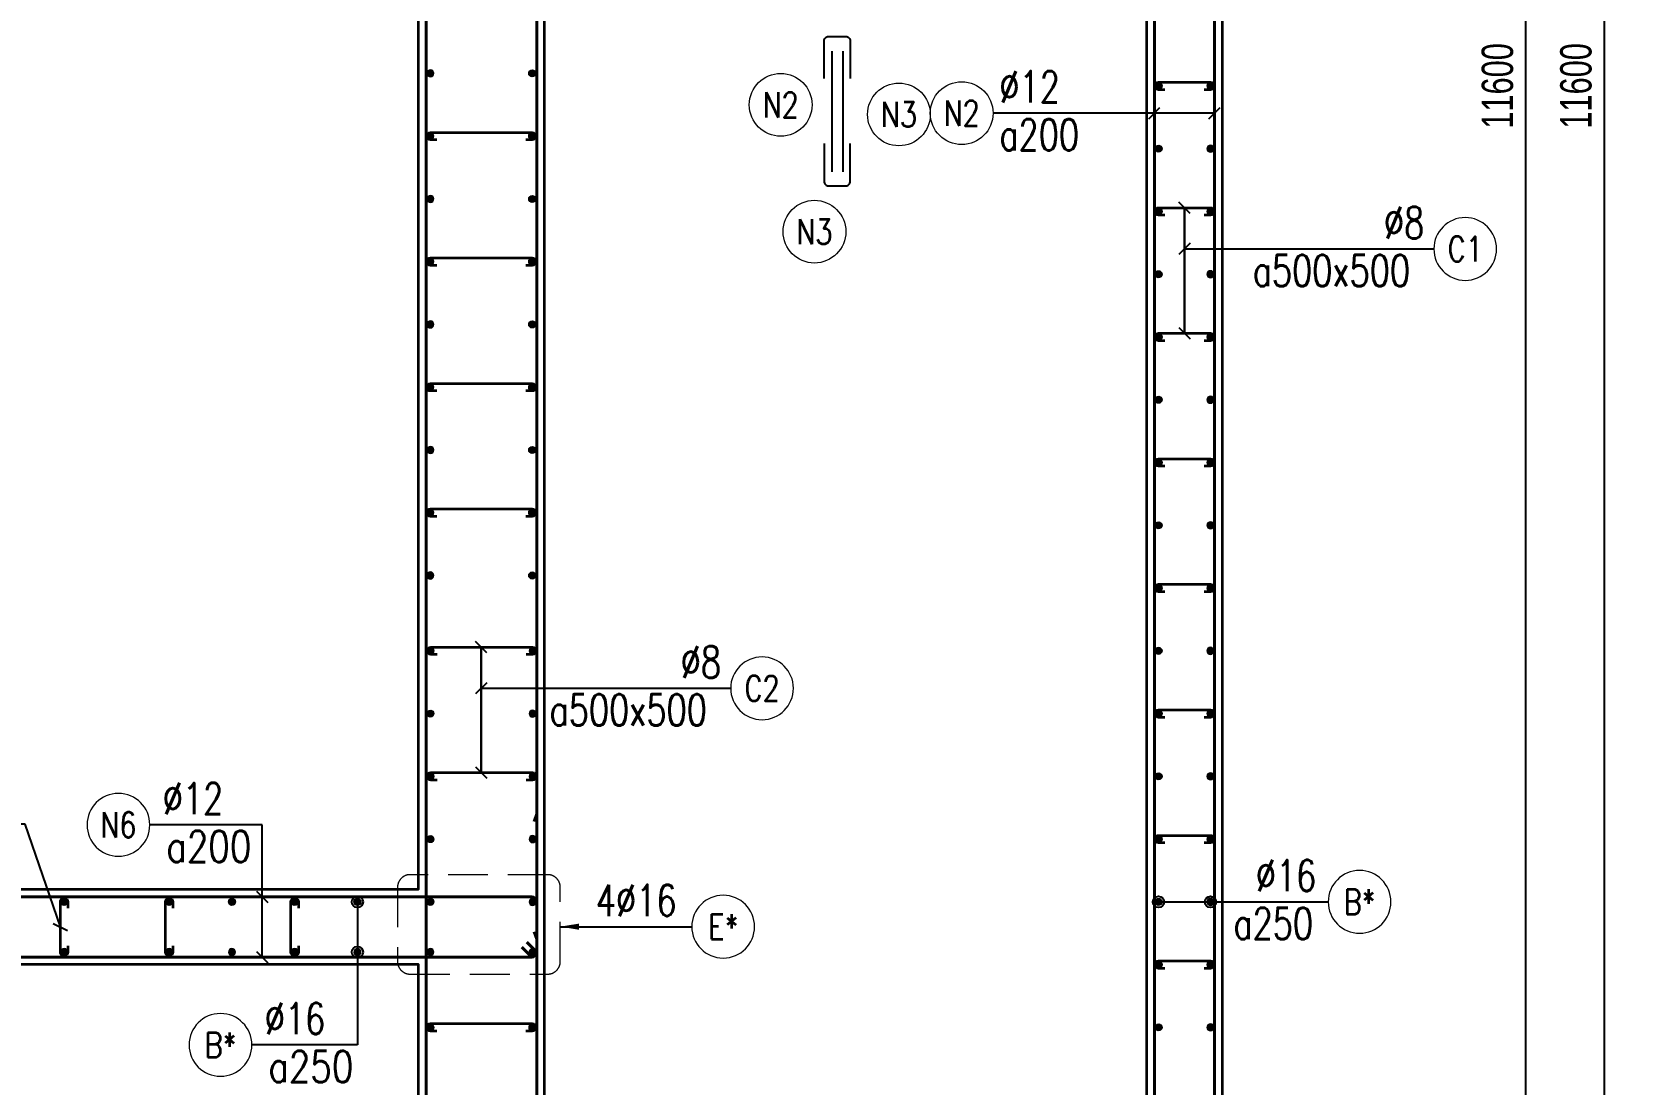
# Model space of a CAD drawing. Header units: millimetres. Extents: x 931337 to 1117500, y 19732 to 157199.
# Drawn here: x 1016962 to 1023300, y 106863 to 111055 of the extents above; entities that cross this region are included whole.
import ezdxf
from ezdxf.enums import TextEntityAlignment as Align

# ---------------------------------------------------------------- set-up
doc = ezdxf.new("R2010")
doc.units = ezdxf.units.MM
doc.header["$MEASUREMENT"] = 0
doc.linetypes.add('HIDDEN', pattern=[9.525, 6.35, -3.175])
doc.linetypes.add('HIDDEN2', pattern=[4.7625, 3.175, -1.5875])
doc.layers.get('0').update_dxf_attribs({"lineweight": 20})
doc.layers.get('Defpoints').update_dxf_attribs({"color": 151, "lineweight": 9})
doc.layers.add('Hidden', color=9, linetype='HIDDEN')
doc.layers.add('Ligature', color=1, linetype='Continuous')
for name, color, linetype, lineweight in [('KC-LEADER', 153, 'Continuous', 18), ('KC-THEP', 6, 'Continuous', 40), ('NDC_S_DIM', 1, 'Continuous', 15), ('NDC_S_HIDDEN', 8, 'HIDDEN2', 13), ('NDC_S_LEADER', 1, 'Continuous', 15), ('NDC_S_REBAR', 4, 'Continuous', 35), ('NDC_S_STIRRUP', 4, 'Continuous', 40), ('NDC_S_VN TEXT', 7, 'Continuous', 20), ('NDC_S_WALL', 6, 'Continuous', 35)]:
    doc.layers.add(name, color=color, linetype=linetype, lineweight=lineweight)
doc.styles.add('NDC_DIM', font='', dxfattribs={"width": 0.75})
doc.styles.add('NDC_EN TXT', font='romans.shx', dxfattribs={"width": 0.8})
doc.styles.get('NDC_DIM').set_extended_font_data('Dotum')
doc.dimstyles.new('NDC_dim_30', dxfattribs={"dimscale": 30, "dimtxt": 2.5, "dimasz": 1.5, "dimexe": 1.5, "dimexo": 2.5, "dimgap": 1, "dimtad": 1, "dimdec": 0, "dimzin": 0, "dimdsep": 46, "dimtxsty": 'NDC_DIM', "dimblk": 'DIMMARK', "dimcen": 0.09, "dimdle": 1.2, "dimclrd": 1, "dimclre": 1, "dimclrt": 3, "dimadec": 0, "dimazin": 0, "dimtfac": 1, "dimtdec": 0, "dimtix": 1, "dimtofl": 0, "dimtmove": 0, "dimatfit": 3, "dimfxl": 6, "dimfxlon": 1, "dimtolj": 1, "dimtzin": 0, "dimarcsym": 0})
doc.dimstyles.new('NDC_dim_50', dxfattribs={"dimscale": 50, "dimtxt": 2.5, "dimasz": 1.5, "dimexe": 1.5, "dimexo": 2.5, "dimgap": 1, "dimtad": 1, "dimdec": 0, "dimzin": 0, "dimdsep": 46, "dimtxsty": 'NDC_DIM', "dimblk": 'DIMMARK', "dimcen": 0.09, "dimdle": 1.2, "dimclrd": 1, "dimclre": 1, "dimclrt": 3, "dimadec": 0, "dimazin": 0, "dimtfac": 1, "dimtdec": 0, "dimtix": 1, "dimtofl": 0, "dimtmove": 0, "dimatfit": 3, "dimfxl": 6, "dimfxlon": 1, "dimtolj": 1, "dimtzin": 0, "dimarcsym": 0})

# ---------------------------------------------------------------- blocks, each defined once
blk = doc.blocks.new('THEP')
at = {"layer": 'KC-LEADER', "color": 6}
blk.add_circle((0, 0), 14, dxfattribs=at)
at = {"layer": 'KC-THEP'}
for p, q in [((-14, 0), (14, 0)), ((9.9, 9.9), (-9.9, -9.9)), ((-9.9, 9.9), (9.9, -9.9)), ((0, 14), (0, -14))]:
    blk.add_line(p, q, dxfattribs=at)
blk = doc.blocks.new('DIMMARK')
at = {"layer": 'NDC_S_DIM', "color": 1}
blk.add_line((-1.5, 0), (1, 0), dxfattribs=at)
at = {"layer": 'NDC_S_DIM', "color": 2, "const_width": 0.1}
blk.add_lwpolyline([(-0.424, -0.424), (0.424, 0.424)], dxfattribs=at)
blk = doc.blocks.new('*U13')
blk.add_circle((-2.5, 0), 2.5)
at = {"layer": 'NDC_S_VN TEXT', "color": 3, "style": 'NDC_EN TXT', "width": 0.75}
blk.add_attdef('DK1', (0.5, 0.85), '', height=2.5, dxfattribs=at)
at = {"layer": 'NDC_S_VN TEXT', "color": 7, "style": 'NDC_EN TXT', "width": 0.8}
blk.add_attdef('SH2', text='', height=2, dxfattribs=at).set_placement((-2.5, 0), align=Align.MIDDLE)
blk = doc.blocks.new('*U11')
blk.add_circle((-2.5, 0), 2.5)
at = {"layer": 'NDC_S_VN TEXT', "color": 3, "style": 'NDC_EN TXT', "width": 0.75}
for tag, p in [('DK1', (0.5, 0.85)), ('KC1', (0.5, -2.97))]:
    blk.add_attdef(tag, p, '', height=2.5, dxfattribs=at)
at = {"layer": 'NDC_S_VN TEXT', "color": 7, "style": 'NDC_EN TXT', "width": 0.8}
blk.add_attdef('SH2', text='', height=2, dxfattribs=at).set_placement((-2.5, 0), align=Align.MIDDLE)
blk = doc.blocks.new('*U12')
blk.add_circle((-2.5, 0), 2.5)
at = {"layer": 'NDC_S_VN TEXT', "color": 3, "style": 'NDC_EN TXT', "width": 0.75}
for tag, p in [('DK1', (0.5, 0.85)), ('KC1', (0.5, -2.97))]:
    blk.add_attdef(tag, p, '', height=2.5, dxfattribs=at)
at = {"layer": 'NDC_S_VN TEXT', "color": 7, "style": 'NDC_EN TXT', "width": 0.8}
blk.add_attdef('SH2', text='', height=2, dxfattribs=at).set_placement((-2.5, 0), align=Align.MIDDLE)
blk = doc.blocks.new('*U10')
blk.add_circle((2.5, 0), 2.5)
at = {"layer": 'NDC_S_VN TEXT', "color": 3, "style": 'NDC_EN TXT'}
for tag, width, p in [('DK2', 0.75, (-0.85, 0.85)), ('KC2', 0.8, (-0.85, -2.97))]:
    blk.add_attdef(tag, text='', height=2.5, dxfattribs=dict(at, width=width)).set_placement(p, align=Align.RIGHT)
at = {"layer": 'NDC_S_VN TEXT', "color": 7, "style": 'NDC_EN TXT', "width": 0.8}
blk.add_attdef('SH3', text='', height=2, dxfattribs=at).set_placement((2.5, 0), align=Align.MIDDLE)
blk = doc.blocks.new('A$C7BC65A55')
at = {"layer": 'Ligature'}
for p, q in [((-15.2, 372, 0), (-15.2, 38.5, 0)), ((15.2, 372, 0), (15.2, 38.5, 0))]:
    blk.add_line(p, q, dxfattribs=at)
for points in [[(-36.2, 296.5), (-36.2, 400.9, -0.414214), (-24, 413.1), (24, 413.1, -0.414214), (36.2, 400.9), (36.2, 296.5)], [(-36.2, 116.5), (-36.2, 12.2, 0.414214), (-24, 0), (24, 0, 0.414214), (36.2, 12.2), (36.2, 116.5)]]:
    blk.add_lwpolyline(points, format="xyb", dxfattribs=at)
blk = doc.blocks.new('*D914')
at = {"layer": 'Defpoints', "color": 0, "transparency": 16777216}
for p in [(1021701.7, 116639.1), (1022912.4, 116639.1), (1021701.7, 105039.1)]:
    blk.add_point(p, dxfattribs=at)
at = {"layer": 'NDC_S_DIM', "color": 1, "lineweight": -2, "transparency": 16777216}
for p, q in [((1022612.4, 116639.1), (1022987.4, 116639.1)), ((1022912.4, 105114.1), (1022912.4, 116564.1)), ((1022612.4, 105039.1), (1022987.4, 105039.1))]:
    blk.add_line(p, q, dxfattribs=at)
at = {"layer": 'NDC_S_DIM', "color": 1, "lineweight": -2, "transparency": 16777216, "xscale": 75, "yscale": 75, "zscale": 75}
for p, rotation in [((1022912.4, 116639.1), 90), ((1022912.4, 105039.1), 270)]:
    blk.add_blockref('DIMMARK', p, dxfattribs=dict(at, rotation=rotation))
at = {"layer": 'NDC_S_DIM', "color": 3, "transparency": 16777216, "insert": (1022799.8, 110839.1), "char_height": 125, "attachment_point": 5, "rotation": 90, "style": 'NDC_DIM'}
blk.add_mtext('\\A1;11600', dxfattribs=at)
blk = doc.blocks.new('*D916')
at = {"layer": 'Defpoints', "color": 0, "ltscale": 200, "transparency": 16777216}
for p in [(1021701.7, 116639.1), (1023225, 116639.1), (1021701.7, 105039.3)]:
    blk.add_point(p, dxfattribs=at)
at = {"layer": 'NDC_S_DIM', "color": 1, "lineweight": -2, "ltscale": 200, "transparency": 16777216}
for p, q in [((1022925, 116639.1), (1023300, 116639.1)), ((1023225, 105114.3), (1023225, 116564.1)), ((1022925, 105039.3), (1023300, 105039.3))]:
    blk.add_line(p, q, dxfattribs=at)
at = {"layer": 'NDC_S_DIM', "color": 1, "lineweight": -2, "ltscale": 200, "transparency": 16777216, "xscale": 75, "yscale": 75, "zscale": 75}
for p, rotation in [((1023225, 116639.1), 90), ((1023225, 105039.3), 270)]:
    blk.add_blockref('DIMMARK', p, dxfattribs=dict(at, rotation=rotation))
at = {"layer": 'NDC_S_DIM', "color": 3, "ltscale": 200, "transparency": 16777216, "insert": (1023112.4, 110839.2), "char_height": 125, "attachment_point": 5, "rotation": 90, "style": 'NDC_DIM'}
blk.add_mtext('\\A1;11600', dxfattribs=at)

msp = doc.modelspace()

# ---------------------------------------------------------------- linework, layer by layer
for centre in [(1019944.354, 110763.723), (1020415.322, 110725.563), (1020078.802, 110258.72)]:
    msp.add_circle(centre, 125)
at = {"layer": 'NDC_S_HIDDEN', "ltscale": 50}
msp.add_lwpolyline([(1019016.436, 107697.448), (1018468.337, 107697.448, 0.41421356), (1018418.337, 107647.448), (1018418.337, 107351.328, 0.41421356), (1018468.337, 107301.328), (1019016.436, 107301.328, 0.41421356), (1019066.436, 107351.328), (1019066.436, 107647.448, 0.41421356)], format="xyb", close=True, dxfattribs=at)
at = {"layer": 'NDC_S_REBAR'}
for points in [[(1021474.141, 110824.057), (1021449.141, 110824.057, -1), (1021449.141, 110854.057), (1021656.165, 110854.057, -1), (1021656.165, 110824.057), (1021631.165, 110824.057)], [(1018574.141, 110624.057), (1018549.141, 110624.057, -1), (1018549.141, 110654.057), (1018954.61, 110654.057, -1), (1018954.61, 110624.057), (1018929.61, 110624.057)], [(1021474.141, 110324.057), (1021449.141, 110324.057, -1), (1021449.141, 110354.057), (1021656.165, 110354.057, -1), (1021656.165, 110324.057), (1021631.165, 110324.057)], [(1018574.141, 110124.057), (1018549.141, 110124.057, -1), (1018549.141, 110154.057), (1018954.61, 110154.057, -1), (1018954.61, 110124.057), (1018929.61, 110124.057)], [(1021474.141, 109824.057), (1021449.141, 109824.057, -1), (1021449.141, 109854.057), (1021656.165, 109854.057, -1), (1021656.165, 109824.057), (1021631.165, 109824.057)], [(1018574.141, 109624.057), (1018549.141, 109624.057, -1), (1018549.141, 109654.057), (1018954.61, 109654.057, -1), (1018954.61, 109624.057), (1018929.61, 109624.057)], [(1021474.141, 109324.057), (1021449.141, 109324.057, -1), (1021449.141, 109354.057), (1021656.165, 109354.057, -1), (1021656.165, 109324.057), (1021631.165, 109324.057)], [(1018574.141, 109124.057), (1018549.141, 109124.057, -1), (1018549.141, 109154.057), (1018954.61, 109154.057, -1), (1018954.61, 109124.057), (1018929.61, 109124.057)], [(1021474.141, 108824.057), (1021449.141, 108824.057, -1), (1021449.141, 108854.057), (1021656.165, 108854.057, -1), (1021656.165, 108824.057), (1021631.165, 108824.057)], [(1018575.696, 108574.057), (1018550.696, 108574.057, -1), (1018550.696, 108604.057), (1018956.165, 108604.057, -1), (1018956.165, 108574.057), (1018931.165, 108574.057)], [(1021474.141, 108324.057), (1021449.141, 108324.057, -1), (1021449.141, 108354.057), (1021656.165, 108354.057, -1), (1021656.165, 108324.057), (1021631.165, 108324.057)], [(1018575.696, 108074.057), (1018550.696, 108074.057, -1), (1018550.696, 108104.057), (1018956.165, 108104.057, -1), (1018956.165, 108074.057), (1018931.165, 108074.057)], [(1021474.141, 107824.057), (1021449.141, 107824.057, -1), (1021449.141, 107854.057), (1021656.165, 107854.057, -1), (1021656.165, 107824.057), (1021631.165, 107824.057)], [(1017105.265, 107414.057), (1017105.265, 107389.057, -1), (1017075.265, 107389.057), (1017075.265, 107589.057, -1), (1017105.265, 107589.057), (1017105.265, 107564.057)], [(1017523.571, 107414.057), (1017523.571, 107389.057, -1), (1017493.571, 107389.057), (1017493.571, 107589.057, -1), (1017523.571, 107589.057), (1017523.571, 107564.057)], [(1018023.571, 107414.057), (1018023.571, 107389.057, -1), (1017993.571, 107389.057), (1017993.571, 107589.057, -1), (1018023.571, 107589.057), (1018023.571, 107564.057)], [(1021474.141, 107324.057), (1021449.141, 107324.057, -1), (1021449.141, 107354.057), (1021656.165, 107354.057, -1), (1021656.165, 107324.057), (1021631.165, 107324.057)], [(1018574.141, 107074.057), (1018549.141, 107074.057, -1), (1018549.141, 107104.057), (1018954.61, 107104.057, -1), (1018954.61, 107074.057), (1018929.61, 107074.057)]]:
    msp.add_lwpolyline(points, format="xyb", dxfattribs=at)
at = {"layer": 'NDC_S_STIRRUP'}
for points in [[(1018962.653, 107470.408), (1018972.653, 107440.408), (1018972.653, 116989.057, 0.41421356), (1018952.653, 117009.057), (1018552.653, 117009.057, 0.41421356), (1018532.653, 116989.057), (1018532.653, 113739.733), (1018532.653, 113739.733)], [(1021632.653, 104729.057), (1021672.653, 104689.057, -0.41421356), (1021652.653, 104669.057), (1021452.653, 104669.057, -0.41421356), (1021432.653, 104689.057), (1021432.653, 116989.057, -0.41421356), (1021452.653, 117009.057), (1021652.653, 117009.057, -0.41421356), (1021672.653, 116989.057), (1021672.653, 104689.057, -0.41421356), (1021652.653, 104669.057), (1021612.653, 104709.057)], [(1018532.653, 113939.057), (1018532.653, 113939.057), (1018532.653, 104689.057, 0.41421356), (1018552.653, 104669.057), (1018952.653, 104669.057, 0.41421356), (1018972.653, 104689.057), (1018972.653, 107939.733), (1018962.653, 107909.733)], [(1018912.653, 107409.057), (1018952.653, 107369.057, 0.41421356), (1018972.653, 107389.057), (1018972.653, 107589.057, 0.41421356), (1018952.653, 107609.057), (1015451.853, 107609.057, 0.41421356), (1015431.853, 107589.057), (1015431.853, 107389.057, 0.41435759), (1015451.853, 107369.057), (1018952.653, 107369.057, 0.41421356), (1018972.653, 107389.057), (1018932.653, 107429.057)]]:
    msp.add_lwpolyline(points, format="xyb", dxfattribs=at)
at = {"layer": 'NDC_S_WALL'}
msp.add_lwpolyline([(1015701.853, 107639.057), (1018501.853, 107639.057), (1018501.853, 114389.057), (1017101.853, 114389.057), (1017101.853, 114689.057), (1018501.853, 114689.057), (1018501.853, 116539.057), (1017051.853, 116539.057), (1017051.853, 117039.057), (1019001.853, 117039.057), (1019652.653, 117039.057), (1019652.653, 116739.057), (1019001.853, 116739.057), (1019001.853, 104639.057), (1017501.853, 104639.057), (1017501.853, 105139.057), (1018501.853, 105139.057), (1018501.853, 107339.057), (1015701.853, 107339.057)], dxfattribs=at)
msp.add_lwpolyline([(1019002.653, 104639.057), (1019002.653, 104939.057), (1021402.653, 104939.057), (1021402.653, 116739.057), (1020752.653, 116739.057), (1020752.653, 117039.057), (1021702.653, 117039.057), (1021702.653, 104639.057)], close=True, dxfattribs=at)

# ---------------------------------------------------------------- block references
at = {"layer": 'Hidden', "xscale": 1.44, "yscale": 1.44, "zscale": 1.44}
msp.add_blockref('A$C7BC65A55', (1020169.433, 110441.442, 0.03), dxfattribs=at)
at = {"layer": 'KC-THEP', "xscale": -1}
for p, rotation in [((1018549.141, 110889.057), 350.3314355636191), ((1021656.165, 110839.057), 170.331435563619), ((1018549.141, 110639.057), 350.3314355636191), ((1021656.165, 110589.057), 170.331435563619), ((1018549.141, 110389.057), 350.3314355636191), ((1021656.165, 110339.057), 170.331435563619), ((1018549.141, 110139.057), 350.3314355636191), ((1021656.165, 110089.057), 170.331435563619), ((1018549.141, 109889.057), 350.3314355636191), ((1021656.165, 109839.057), 170.331435563619), ((1018549.141, 109639.057), 350.3314355636191), ((1021656.165, 109589.057), 170.331435563619), ((1018549.141, 109389.057), 350.3314355636191), ((1021656.165, 109339.057), 170.331435563619), ((1018549.141, 109139.057), 350.3314355636191), ((1021656.165, 109089.057), 170.331435563619), ((1018549.141, 108889.057), 350.3314355636191), ((1021656.165, 108839.057), 170.331435563619), ((1018956.165, 108589.057), 170.331435563619), ((1021656.165, 108589.057), 170.331435563619), ((1018956.165, 108339.057), 170.331435563619), ((1021656.165, 108339.057), 170.331435563619), ((1018956.165, 108089.057), 170.331435563619), ((1021656.165, 108089.057), 170.331435563619), ((1018956.165, 107839.057), 170.331435563619), ((1021656.165, 107839.057), 170.331435563619), ((1018956.165, 107589.057), 170.331435563619), ((1021656.165, 107589.057), 170.331435563619), ((1017090.265, 107389.057), 350.3314355636191), ((1017508.571, 107389.057), 350.3314355636191), ((1017758.571, 107389.057), 350.3314355636191), ((1018008.571, 107389.057), 350.3314355636191), ((1018258.571, 107389.057), 350.3314355636191), ((1018549.141, 107389.057), 350.3314355636191), ((1021656.165, 107339.057), 170.331435563619), ((1018954.61, 107089.057), 170.331435563619), ((1021656.165, 107089.057), 170.331435563619)]:
    msp.add_blockref('THEP', p, dxfattribs=dict(at, rotation=rotation))
at = {"layer": 'KC-THEP'}
for p, rotation in [((1018954.61, 110889.057), 9.66856443638085), ((1021449.141, 110839.057), 189.6685644363809), ((1018954.61, 110639.057), 9.66856443638085), ((1021449.141, 110589.057), 189.6685644363809), ((1018954.61, 110389.057), 9.66856443638085), ((1021449.141, 110339.057), 189.6685644363809), ((1018954.61, 110139.057), 9.66856443638085), ((1021449.141, 110089.057), 189.6685644363809), ((1018954.61, 109889.057), 9.66856443638085), ((1021449.141, 109839.057), 189.6685644363809), ((1018954.61, 109639.057), 9.66856443638085), ((1021449.141, 109589.057), 189.6685644363809), ((1018954.61, 109389.057), 9.66856443638085), ((1021449.141, 109339.057), 189.6685644363809), ((1018954.61, 109139.057), 9.66856443638085), ((1021449.141, 109089.057), 189.6685644363809), ((1018954.61, 108889.057), 9.66856443638085), ((1021449.141, 108839.057), 189.6685644363809), ((1018549.141, 108589.057), 189.6685644363809), ((1021449.141, 108589.057), 189.6685644363809), ((1018549.141, 108339.057), 189.6685644363809), ((1021449.141, 108339.057), 189.6685644363809), ((1018549.141, 108089.057), 189.6685644363809), ((1021449.141, 108089.057), 189.6685644363809), ((1018549.141, 107839.057), 189.6685644363809), ((1021449.141, 107839.057), 189.6685644363809), ((1017090.265, 107589.057), 189.6685644363809), ((1017508.571, 107589.057), 189.6685644363809), ((1017758.571, 107589.057), 189.6685644363809), ((1018008.571, 107589.057), 189.6685644363809), ((1018258.571, 107589.057), 189.6685644363809), ((1018549.141, 107589.057), 189.6685644363809), ((1021449.141, 107589.057), 189.6685644363809), ((1018956.165, 107389.057), 9.66856443638095), ((1021449.141, 107339.057), 189.6685644363809), ((1018549.141, 107089.057), 189.6685644363809), ((1021449.141, 107089.057), 189.6685644363809)]:
    msp.add_blockref('THEP', p, dxfattribs=dict(at, rotation=rotation))
at = {"layer": 'NDC_S_VN TEXT', "xscale": 50, "yscale": 50, "zscale": 50}
msp.add_blockref('*U11', (1020790.265, 110730.731), dxfattribs=at).add_auto_attribs({'SH2': 'N2', 'DK1': '%%C12', 'KC1': 'a200'})
at = {"layer": 'NDC_S_VN TEXT'}
ref = msp.add_blockref('*U12', (1022545.966, 110189.696), dxfattribs=dict(at, xscale=-50, yscale=50, zscale=50))
ref.add_attrib('SH2', 'C1', dxfattribs={"color": 7, "height": 100, "style": 'NDC_EN TXT', "width": 0.8}).set_placement((1022670.966, 110189.696), align=Align.MIDDLE)
ref.add_attrib('DK1', '%%c8', (1022346.859, 110231.971), dxfattribs={"color": 3, "height": 125, "style": 'NDC_EN TXT', "width": 0.75})
ref.add_attrib('KC1', 'a500x500', (1021824.538, 110041.068), dxfattribs={"color": 3, "height": 125, "style": 'NDC_EN TXT', "width": 0.75})
ref = msp.add_blockref('*U12', (1019745.188, 108439.696), dxfattribs=dict(at, xscale=-50, yscale=50, zscale=50))
ref.add_attrib('SH2', 'C2', dxfattribs={"color": 7, "height": 100, "style": 'NDC_EN TXT', "width": 0.8}).set_placement((1019870.188, 108439.696), align=Align.MIDDLE)
ref.add_attrib('DK1', '%%c8', (1019546.081, 108481.971), dxfattribs={"color": 3, "height": 125, "style": 'NDC_EN TXT', "width": 0.75})
ref.add_attrib('KC1', 'a500x500', (1019023.76, 108291.068), dxfattribs={"color": 3, "height": 125, "style": 'NDC_EN TXT', "width": 0.75})
ref = msp.add_blockref('*U10', (1017431.574, 107895.905), dxfattribs=dict(at, xscale=-50, yscale=50, zscale=50))
ref.add_attrib('SH3', 'N6', dxfattribs={"color": 7, "height": 100, "style": 'NDC_EN TXT', "width": 0.8}).set_placement((1017306.574, 107895.905), align=Align.MIDDLE)
ref.add_attrib('DK2', '%%C12', dxfattribs={"color": 3, "height": 125, "style": 'NDC_EN TXT', "width": 0.75}).set_placement((1017724.074, 107938.181), align=Align.RIGHT)
ref.add_attrib('KC2', 'a200', dxfattribs={"color": 3, "height": 125, "style": 'NDC_EN TXT', "width": 0.8}).set_placement((1017835.978, 107747.278), align=Align.RIGHT)
ref = msp.add_blockref('*U11', (1022125.112, 107589.057), dxfattribs=dict(at, xscale=-50, yscale=50, zscale=50))
ref.add_attrib('SH2', 'B*', dxfattribs={"color": 7, "height": 100, "style": 'NDC_EN TXT', "width": 0.8}).set_placement((1022250.112, 107589.057), align=Align.MIDDLE)
ref.add_attrib('DK1', '%%C16', (1021836.719, 107631.333), dxfattribs={"color": 3, "height": 125, "style": 'NDC_EN TXT', "width": 0.75})
ref.add_attrib('KC1', 'a250', (1021747.433, 107440.43), dxfattribs={"color": 3, "height": 125, "style": 'NDC_EN TXT', "width": 0.75})
ref = msp.add_blockref('*U13', (1019590.349, 107490.304), dxfattribs=dict(at, xscale=-50, yscale=50, zscale=50))
ref.add_attrib('SH2', 'E*', dxfattribs={"color": 7, "height": 100, "style": 'NDC_EN TXT', "width": 0.8}).set_placement((1019715.349, 107490.304), align=Align.MIDDLE)
ref.add_attrib('DK1', '4%%C16', (1019208.206, 107532.58), dxfattribs={"color": 3, "height": 125, "style": 'NDC_EN TXT', "width": 0.75})
ref = msp.add_blockref('*U10', (1017837.96, 107019.345), dxfattribs=dict(at, xscale=-50, yscale=50, zscale=50))
ref.add_attrib('SH3', 'B*', dxfattribs={"color": 7, "height": 100, "style": 'NDC_EN TXT', "width": 0.8}).set_placement((1017712.96, 107019.345), align=Align.MIDDLE)
ref.add_attrib('DK2', '%%C16', dxfattribs={"color": 3, "height": 125, "style": 'NDC_EN TXT', "width": 0.75}).set_placement((1018130.46, 107061.62), align=Align.RIGHT)
ref.add_attrib('KC2', 'a250', dxfattribs={"color": 3, "height": 125, "style": 'NDC_EN TXT', "width": 0.8}).set_placement((1018242.364, 106870.718), align=Align.RIGHT)

# ---------------------------------------------------------------- texts
at = {"layer": 'NDC_S_VN TEXT', "color": 7, "style": 'NDC_EN TXT', "width": 0.8}
for tag, p in [('N2', (1019944.354, 110763.723)), ('N3', (1020415.322, 110725.563)), ('N3', (1020078.802, 110258.72))]:
    msp.add_attdef(tag, text='3', height=100, dxfattribs=at).set_placement(p, align=Align.MIDDLE)

# ---------------------------------------------------------------- dimensions: what is measured, and where the dimension line sits
at = {"layer": 'NDC_S_DIM'}
dim = msp.add_linear_dim(base=(1022912.402, 116639.057), p1=(1021701.653, 105039.057), p2=(1021701.653, 116639.057), angle=90, dimstyle='NDC_dim_50', override={"dimtmove": 1}, dxfattribs=at)
dim.commit()
dim.dimension.update_dxf_attribs({"geometry": '*D914', "text_midpoint": (1022799.818, 110839.057)})
at = {"layer": 'NDC_S_DIM', "ltscale": 200}
dim = msp.add_linear_dim(base=(1023224.998, 116639.057), p1=(1021701.653, 105039.311), p2=(1021701.653, 116639.057), angle=90, dimstyle='NDC_dim_50', override={"dimtmove": 1}, dxfattribs=at)
dim.commit()
dim.dimension.update_dxf_attribs({"geometry": '*D916', "text_midpoint": (1023112.413, 110839.184)})

# ---------------------------------------------------------------- leaders
at = {"layer": 'NDC_S_LEADER'}
for points, dimstyle, override in [([(1021672.653, 110730.55), (1020790.265, 110730.55)], 'NDC_dim_30', {"dimtad": 0, "dimldrblk": 'Oblique'}), ([(1021432.653, 110730.55), (1020790.265, 110730.55)], 'NDC_dim_30', {"dimtad": 0, "dimldrblk": 'Oblique'}), ([(1021552.653, 110354.057), (1021552.653, 109854.057)], 'NDC_dim_30', {"dimtad": 0, "dimldrblk": 'Oblique'}), ([(1021552.653, 109854.057), (1021552.653, 110354.057)], 'NDC_dim_30', {"dimtad": 0, "dimldrblk": 'Oblique'}), ([(1021552.653, 110189.695), (1022545.966, 110189.695)], 'NDC_dim_30', {"dimtad": 0, "dimldrblk": 'Oblique'}), ([(1018751.875, 108604.057), (1018751.875, 108104.057)], 'NDC_dim_30', {"dimtad": 0, "dimldrblk": 'Oblique'}), ([(1018751.875, 108104.057), (1018751.875, 108604.057)], 'NDC_dim_30', {"dimtad": 0, "dimldrblk": 'Oblique'}), ([(1018751.875, 108439.695), (1019745.188, 108439.695)], 'NDC_dim_30', {"dimtad": 0, "dimldrblk": 'Oblique'}), ([(1017075.265, 107489.057), (1016934.662, 107898.046), (1016121.765, 107898.046)], 'NDC_dim_30', {"dimtad": 0, "dimldrblk": 'Oblique'}), ([(1017879.009, 107369.057), (1017879.009, 107895.724), (1017431.574, 107895.724)], 'NDC_dim_30', {"dimgap": 1, "dimtad": 0, "dimldrblk": 'Oblique'}), ([(1017879.009, 107609.057), (1017879.009, 107895.724), (1017431.574, 107895.724)], 'NDC_dim_30', {"dimtad": 0, "dimldrblk": 'Oblique'}), ([(1018258.571, 107589.057), (1018258.571, 107019.164), (1017837.96, 107019.164)], 'NDC_dim_30', {"dimgap": 1, "dimtad": 0, "dimldrblk": 'Origin'}), ([(1021449.141, 107589.057), (1022125.112, 107589.057)], 'NDC_dim_30', {"dimtad": 0, "dimldrblk": 'Origin'}), ([(1021656.165, 107589.057), (1022125.112, 107589.057)], 'NDC_dim_30', {"dimtad": 0, "dimldrblk": 'Origin'}), ([(1019066.436, 107490.304), (1019590.349, 107490.304)], 'NDC_dim_50', {"dimgap": 1, "dimtad": 0}), ([(1018258.571, 107389.057), (1018258.571, 107019.164), (1017837.96, 107019.164)], 'NDC_dim_30', {"dimgap": 1, "dimtad": 0, "dimldrblk": 'Origin'})]:
    msp.add_leader(points, dimstyle=dimstyle, override=override, dxfattribs=at)

doc.saveas('drawing.dxf')
